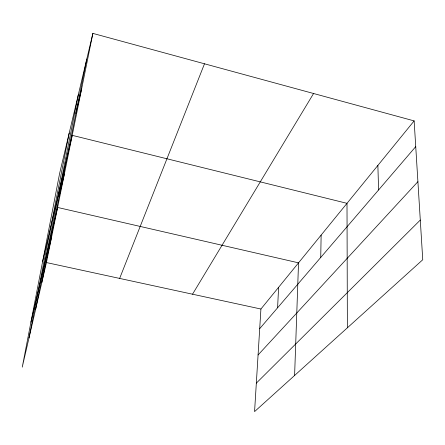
<?xml version="1.0" encoding="UTF-8"?>
<svg xmlns="http://www.w3.org/2000/svg" width="445" height="445" viewBox="0 0 445 445"><rect width="100%" height="100%" fill="white"/><g stroke="black" fill="none" stroke-linecap="round" stroke-linejoin="round"><path stroke-width="0.67" d="M320.739 257.449L321.134 235.094M294.601 375.463L298.528 262.845L57.605 207.448L30.928 322.158M277.597 307.784L278.609 287.303M414.139 120.895L260.92 309.025L254.568 411.608L422.75 259.752L414.139 120.895L92.877 33.392L59.636 173.361L22.25 367.136L46.436 262.561L92.877 33.392M28.986 338.022L69.203 133.077M35.633 309.275L78.409 94.318M41.819 282.514L86.769 59.107M46.847 257.527L51.67 236.729M59.102 196.618L64.386 173.978M42.575 261.788L72.218 135.341L347 203.332L347.373 327.809M75.839 113.447L81.658 88.766M119.644 278.42L204.494 63.791M192.524 294.206L313.575 93.5M259.702 328.66L415.736 146.616M258.078 354.954L417.911 181.677M256.331 383.134L420.291 220.069M46.436 262.561L260.92 309.025M377.872 165.423L378.589 189.959"/></g></svg>
